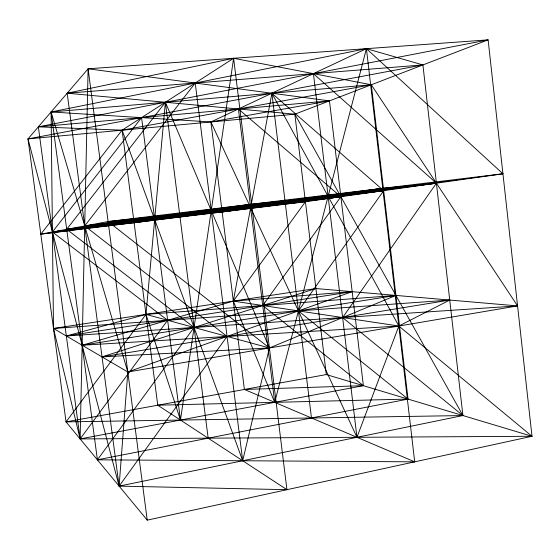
<?xml version="1.0" encoding="UTF-8"?>
<svg xmlns="http://www.w3.org/2000/svg" width="560" height="560" viewBox="0 0 560 560"><rect width="100%" height="100%" fill="white"/><g stroke="black" fill="none" stroke-linecap="round" stroke-linejoin="round"><path stroke-width="0.84" d="M88.109 68.803L80.129 438.921L532 436.275L488.11 39.865L88.109 68.803L28 138.901L66.052 421.89L147.224 520.135L532 436.275L398.832 326.032L271.88 93.226L233.317 301.098L274.701 402.346L366.415 48.664L422.905 64.939L462.924 415.555L119.112 486.115L28 138.901L422.905 64.939L67.179 93.212L119.112 486.115L286.937 489.685L233.611 58.275L67.179 93.212L294.84 114.191L488.11 39.865L38.346 126.833L80.129 438.921L363.37 385.679L329.462 100.877L88.109 68.803L147.224 520.135M371.308 84.784L122.101 130.186L38.346 126.833L329.462 100.877L210.896 121.961L51.093 111.972L97.405 459.83L408.037 399.084L371.308 84.784L51.093 111.972L127.82 371.987L119.112 486.115L227.066 336.448L84.721 225.932L195.216 83.034L242.69 460.754L269.416 347.977L165.396 102.263L66.71 229.292L194.068 327.474L97.405 459.83L414.701 461.839L366.415 48.664L51.093 111.972L53.494 328.461L80.129 438.921L167.636 320.278L52.423 231.966L141.575 117.628L180.467 420.063L233.611 58.275L371.308 84.784L517.566 305.9L127.82 371.987L53.494 328.461L315.91 288.533L517.566 305.9L66.346 335.986L145.985 314.384L395.92 295.428L269.416 347.977L102.032 356.881L315.91 288.533M233.611 58.275L122.101 130.186L40.81 234.136L305.417 201.747L502.936 173.775L366.415 48.664L210.896 121.961L356.958 437.304L398.832 326.032L449.743 300.062L53.494 328.461M356.958 437.304L313.425 73.64L436.408 183.197L342.622 317.569L462.924 415.555L66.052 421.89L145.985 314.384L165.396 102.263L208.159 438.172M311.465 417.97L271.88 93.226L383.684 190.666L298.41 310.905L408.037 399.084L157.759 405.209L122.101 130.186L242.69 460.754M274.701 402.346L238.42 108.99L340.872 196.728L262.724 305.529L363.37 385.679L244.377 389.459L210.896 121.961M127.82 371.987L352.17 291.655L233.317 301.098L82.145 345.24L398.832 326.032L233.317 301.098L305.417 201.747L84.721 225.932L251.643 204.19L383.684 190.666L134.099 222.719L52.423 231.966L502.936 173.775L108.115 221.557L40.81 234.136L436.408 183.197L382.739 188.321L66.71 229.292L222.159 211.939L340.872 196.728L108.115 221.557L269.416 347.977L145.985 314.384L180.467 420.063M66.052 421.89L326.305 374.563L532 436.275M102.032 356.881L449.743 300.062M134.099 222.719L251.643 204.19M82.145 345.24L395.92 295.428M66.346 335.986L352.17 291.655M222.159 211.939L382.739 188.321M66.71 229.292L383.684 190.666M52.423 231.966L340.872 196.728M84.721 225.932L436.408 183.197M28 138.901L294.84 114.191L462.924 415.555M244.377 389.459L414.701 461.839M157.759 405.209L286.937 489.685M294.84 114.191L326.305 374.563"/></g></svg>
